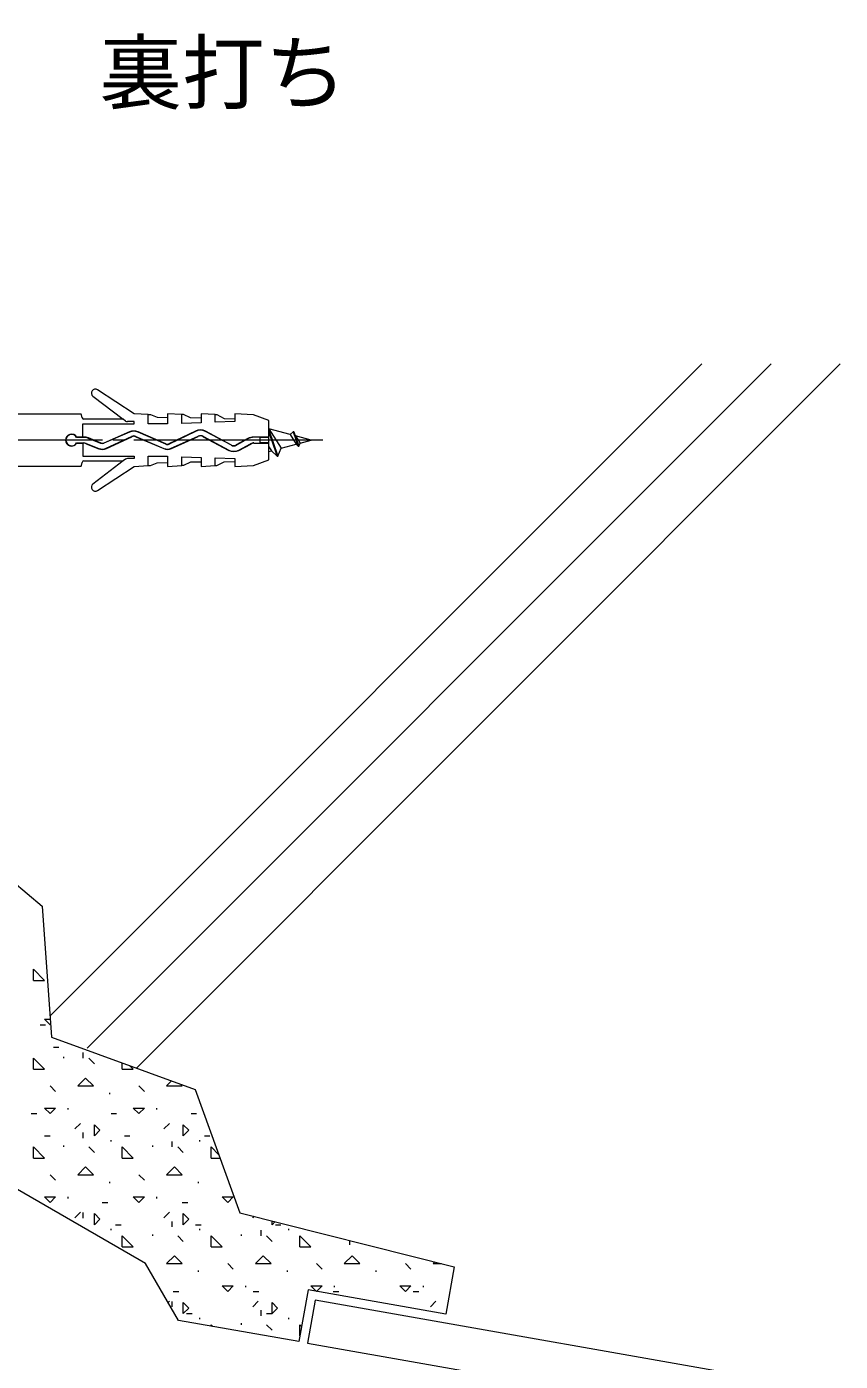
# Model space of a CAD drawing. Units: millimetres, scale not verified. Extents: x -742 to 742, y -525 to 525.
# Drawn here: x 246.8 to 401.9, y -171.2 to 83.1 of the extents above; entities that cross this region are included whole.
import ezdxf
from ezdxf.enums import TextEntityAlignment as Align

# ---------------------------------------------------------------- set-up
doc = ezdxf.new("R2010")
doc.units = ezdxf.units.MM
doc.header["$LTSCALE"] = 2
doc.linetypes.add('LONG_CHAIN', pattern=[21, 18, -1, 1, -1])
for name, color, linetype, lineweight in [('0-3_文字', 5, 'Continuous', 9), ('0-7_躯体', 7, 'Continuous', 9), ('0-8_実線', 7, 'Continuous', 9), ('0-C_部材(ﾋﾞｽ類)', 7, 'Continuous', 9), ('0-D_中心線', 2, 'LONG_CHAIN', 9)]:
    doc.layers.add(name, color=color, linetype=linetype, lineweight=lineweight)
doc.styles.add('ＭＳ ゴシック', font='')
doc.styles.get('ＭＳ ゴシック').set_extended_font_data('MS Gothic')

msp = doc.modelspace()

# ---------------------------------------------------------------- linework, layer by layer
at = {"layer": '0-7_躯体'}
for p, q in [((251.213, -105.467), (375.474, 18.794)), ((258.317, -111.562), (388.673, 18.794)), ((267.716, -115.362), (401.873, 18.794)), ((248.063, -98.659), (248.063, -96.543)), ((250.179, -98.659), (248.063, -96.543)), ((248.063, -98.659), (250.18, -98.659)), ((250.18, -106.068), (251.255, -106.068)), ((251.238, -107.126), (250.18, -106.068)), ((249.333, -107.126), (250.391, -107.126)), ((251.237, -107.127), (251.323, -107.041)), ((251.873, -111.359), (252.931, -111.359)), ((248.063, -115.593), (248.063, -113.476)), ((250.179, -115.593), (248.063, -113.476)), ((253.884, -113.476), (253.884, -113.212)), ((257.588, -113.476), (257.588, -112.418)), ((259.705, -114.534), (258.646, -113.476)), ((264.996, -115.593), (264.996, -114.373)), ((248.063, -115.593), (250.18, -115.593)), ((264.996, -115.593), (267.113, -115.593)), ((267.113, -115.593), (266.406, -114.886)), ((252.296, -119.826), (251.238, -118.768)), ((256.53, -118.767), (258.027, -117.271)), ((256.53, -118.768), (259.523, -118.768)), ((259.523, -118.768), (258.026, -117.271)), ((269.23, -119.826), (268.171, -118.768)), ((273.463, -118.767), (274.426, -117.805)), ((273.463, -118.768), (276.456, -118.768)), ((276.456, -118.768), (276.104, -118.415)), ((262.615, -120.355), (262.615, -120.091)), ((247.64, -124.059), (248.698, -124.059)), ((250.18, -123.001), (252.296, -123.001)), ((251.238, -124.059), (250.18, -123.001)), ((251.237, -124.06), (252.296, -123.002)), ((254.677, -123.266), (254.677, -123.001)), ((262.88, -124.059), (263.938, -124.059)), ((267.113, -123.001), (269.23, -123.001)), ((268.171, -124.059), (267.113, -123.001)), ((268.171, -124.06), (269.229, -123.002)), ((271.611, -123.266), (271.611, -123.001)), ((278.12, -124.059), (279.178, -124.059)), ((256, -126.97), (257.058, -125.912)), ((259.705, -128.293), (259.705, -126.176)), ((260.763, -127.234), (259.705, -126.176)), ((272.933, -126.97), (273.992, -125.912)), ((276.638, -128.293), (276.638, -126.176)), ((277.696, -127.234), (276.638, -126.176)), ((250.18, -128.293), (251.238, -128.293)), ((257.588, -128.716), (257.588, -127.658)), ((259.704, -128.293), (260.762, -127.235)), ((262.88, -129.351), (262.88, -129.087)), ((265.42, -128.293), (266.478, -128.293)), ((274.521, -130.409), (274.521, -129.351)), ((276.637, -128.293), (277.696, -127.235)), ((279.813, -129.351), (279.813, -129.087)), ((280.66, -128.293), (281.718, -128.293)), ((248.063, -132.526), (248.063, -130.409)), ((250.179, -132.526), (248.063, -130.409)), ((253.884, -130.409), (253.884, -130.145)), ((259.705, -131.468), (258.646, -130.409)), ((264.996, -132.526), (264.996, -130.409)), ((267.113, -132.526), (264.996, -130.409)), ((270.817, -130.409), (270.817, -130.145)), ((276.638, -131.468), (275.58, -130.409)), ((283.447, -131.927), (281.929, -130.409)), ((281.93, -132.526), (281.93, -130.409)), ((248.063, -132.526), (250.18, -132.526)), ((256.53, -135.701), (258.027, -134.204)), ((259.523, -135.701), (258.026, -134.204)), ((264.996, -132.526), (267.113, -132.526)), ((273.463, -135.701), (274.96, -134.204)), ((276.456, -135.701), (274.96, -134.204)), ((281.93, -132.526), (283.665, -132.526)), ((252.296, -136.759), (251.238, -135.701)), ((256.53, -135.701), (259.523, -135.701)), ((262.615, -137.289), (262.615, -137.024)), ((269.23, -136.759), (268.171, -135.701)), ((273.463, -135.701), (276.456, -135.701)), ((279.548, -137.289), (279.548, -137.024)), ((250.18, -139.934), (252.296, -139.934)), ((251.238, -140.993), (250.18, -139.934)), ((251.237, -140.993), (252.296, -139.935)), ((254.677, -140.199), (254.677, -139.934)), ((261.186, -140.993), (262.245, -140.993)), ((267.113, -139.934), (269.23, -139.934)), ((268.171, -140.993), (267.113, -139.934)), ((268.171, -140.993), (269.229, -139.935)), ((271.611, -140.199), (271.611, -139.934)), ((276.426, -140.993), (277.485, -140.993)), ((284.046, -139.934), (286.163, -139.934)), ((285.105, -140.993), (284.046, -139.934)), ((285.104, -140.993), (286.162, -139.935)), ((256, -143.904), (257.058, -142.845)), ((257.588, -143.956), (257.588, -142.898)), ((259.704, -145.227), (260.762, -144.168)), ((259.705, -145.226), (259.705, -143.109)), ((260.763, -144.168), (259.705, -143.109)), ((272.933, -143.904), (273.992, -142.845)), ((274.521, -145.649), (274.521, -144.591)), ((276.637, -145.227), (277.696, -144.168)), ((276.638, -145.226), (276.638, -143.109)), ((277.696, -144.168), (276.638, -143.109)), ((289.867, -143.904), (290.16, -143.611)), ((293.571, -145.226), (293.571, -144.473)), ((293.571, -145.227), (294.172, -144.625)), ((262.88, -146.284), (262.88, -146.02)), ((263.726, -145.226), (264.785, -145.226)), ((264.996, -149.459), (264.996, -147.343)), ((267.113, -149.459), (264.996, -147.343)), ((270.817, -147.343), (270.817, -147.078)), ((276.638, -148.401), (275.58, -147.343)), ((278.966, -145.226), (280.025, -145.226)), ((279.813, -146.284), (279.813, -146.02)), ((284.046, -149.459), (281.929, -147.343)), ((281.93, -149.459), (281.93, -147.343)), ((287.75, -147.343), (287.75, -147.078)), ((291.455, -147.343), (291.455, -146.284)), ((293.571, -148.401), (292.513, -147.343)), ((294.206, -145.226), (295.265, -145.226)), ((296.746, -146.284), (296.746, -146.02)), ((298.863, -149.459), (298.863, -147.343)), ((300.979, -149.459), (298.863, -147.343)), ((304.684, -147.343), (304.684, -147.284)), ((264.996, -149.459), (267.113, -149.459)), ((281.93, -149.459), (284.046, -149.459)), ((298.863, -149.459), (300.98, -149.459)), ((308.388, -149.036), (308.388, -148.221)), ((273.463, -152.634), (274.96, -151.137)), ((276.456, -152.634), (274.96, -151.138)), ((290.396, -152.634), (291.893, -151.137)), ((293.39, -152.634), (291.893, -151.138)), ((307.33, -152.634), (308.827, -151.137)), ((310.323, -152.634), (308.826, -151.138)), ((324.263, -152.634), (324.581, -152.316)), ((273.463, -152.634), (276.456, -152.634)), ((279.548, -154.222), (279.548, -153.957)), ((286.163, -153.693), (285.105, -152.634)), ((290.396, -152.634), (293.39, -152.634)), ((296.482, -154.222), (296.482, -153.957)), ((303.096, -153.693), (302.038, -152.634)), ((307.33, -152.634), (310.323, -152.634)), ((313.415, -154.222), (313.415, -153.957)), ((320.03, -153.693), (318.971, -152.634)), ((324.263, -152.634), (325.839, -152.634)), ((284.046, -156.868), (286.163, -156.868)), ((285.105, -157.926), (284.046, -156.868)), ((285.104, -157.927), (286.162, -156.868)), ((288.544, -157.132), (288.544, -156.868)), ((300.98, -156.868), (303.096, -156.868)), ((302.038, -157.926), (300.98, -156.868)), ((302.037, -157.927), (303.096, -156.868)), ((305.477, -157.132), (305.477, -156.868)), ((317.913, -156.868), (320.03, -156.868)), ((318.971, -157.926), (317.913, -156.868)), ((318.971, -157.927), (320.029, -156.868)), ((322.411, -157.132), (322.411, -156.868)), ((273.741, -160.029), (273.992, -159.779)), ((274.521, -160.889), (274.521, -159.831)), ((274.733, -157.926), (275.791, -157.926)), ((276.638, -162.159), (276.638, -160.043)), ((277.696, -161.101), (276.638, -160.043)), ((289.867, -160.837), (290.925, -159.779)), ((289.973, -157.926), (291.031, -157.926)), ((293.571, -162.159), (293.571, -160.043)), ((294.63, -161.101), (293.571, -160.043)), ((305.213, -157.926), (306.271, -157.926)), ((320.453, -157.926), (321.511, -157.926)), ((323.733, -160.837), (324.792, -159.779)), ((276.637, -162.16), (277.696, -161.102)), ((277.273, -162.159), (278.331, -162.159)), ((291.455, -162.583), (291.455, -161.524)), ((292.513, -162.159), (293.571, -162.159)), ((293.571, -162.16), (294.629, -161.102)), ((279.813, -163.218), (279.813, -162.953)), ((282.252, -164.598), (281.929, -164.276)), ((281.93, -164.541), (281.93, -164.276)), ((287.75, -164.276), (287.75, -164.012)), ((293.571, -165.334), (292.513, -164.276)), ((296.746, -163.218), (296.746, -162.953)), ((298.863, -166.393), (298.863, -164.276)), ((299.2, -164.614), (298.863, -164.276)), ((298.863, -166.393), (298.887, -166.393))]:
    msp.add_line(p, q, dxfattribs=at)
for points in [[(298.692, -167.497), (275.713, -163.445), (269.463, -152.62), (218.945, -123.453), (218.945, -81.787), (208.945, -81.787), (208.945, -60.953), (210.612, -60.953), (210.612, 266.547)], [(210.612, -50.12), (234.778, -50.12), (238.258, -74.877), (249.748, -84.518), (251.492, -109.458), (278.9, -119.433), (287.45, -142.925), (328.282, -153.252), (326.69, -162.28)], [(326.69, -162.28), (300.428, -157.649), (298.692, -167.497)]]:
    msp.add_lwpolyline(points, dxfattribs=at)
at = {"layer": '0-8_実線'}
msp.add_lwpolyline([(396.158, -176.221), (301.78, -159.58), (300.333, -167.786), (394.711, -184.428)], dxfattribs=at)
at = {"layer": '0-C_部材(ﾋﾞｽ類)'}
for p, q in [((265.617, 7.918), (265.186, 8.247)), ((266.392, 5.843), (261.472, 3.73)), ((266.415, 5.792), (261.494, 3.679)), ((273.287, 3.513), (268.01, 5.798)), ((273.309, 3.564), (268.032, 5.849)), ((278.946, 5.994), (273.91, 3.574)), ((278.956, 5.937), (273.934, 3.524)), ((285.801, 3.304), (280.854, 5.948)), ((285.827, 3.352), (280.88, 5.997)), ((292.942, 6.44), (295.283, 2.757)), ((292.942, 6.24), (294.694, 1.222)), ((292.942, 5.763), (294.528, 1.222)), ((297.045, 5.341), (298.134, 3.521)), ((297.57, 5.865), (298.523, 3.132)), ((297.736, 5.865), (298.689, 3.132)), ((257.642, 4.81), (256.292, 4.81)), ((256.292, 3.759), (257.642, 3.759)), ((257.642, 4.865), (256.324, 4.865)), ((256.324, 3.704), (257.642, 3.704)), ((258.135, 3.665), (260.552, 2.697)), ((258.159, 3.594), (260.533, 2.645)), ((260.964, 3.724), (258.546, 4.691)), ((260.943, 3.672), (258.563, 4.624)), ((261.954, 2.735), (266.8, 4.981)), ((261.978, 2.684), (266.824, 4.931)), ((267.589, 4.942), (272.919, 2.662)), ((267.61, 4.993), (272.941, 2.713)), ((274.363, 2.726), (279.47, 5.023)), ((274.386, 2.676), (279.493, 4.974)), ((280.442, 4.912), (285.313, 2.333)), ((280.471, 4.959), (285.339, 2.382)), ((288.928, 4.575), (286.732, 3.363)), ((288.955, 4.527), (286.759, 3.314)), ((287.204, 2.382), (289.482, 3.592)), ((287.229, 2.334), (289.508, 3.543)), ((290.104, 4.879), (290.104, 4.823)), ((292.942, 4.846), (290.104, 4.879)), ((290.104, 3.746), (290.104, 3.691)), ((290.104, 3.691), (292.942, 3.724)), ((298.04, 5.074), (298.919, 3.731)), ((265.617, 0.652), (265.186, 0.322)), ((292.942, 2.13), (293.477, 2.273))]:
    msp.add_line(p, q, dxfattribs=at)
for points in [[(260.298, -5.296), (267.294, -0.715), (269.961, -0.567), (269.961, 1.211), (273.664, 1.211), (273.664, -0.715), (276.361, -0.567), (276.361, 1.122), (280.035, 1.003), (280.035, -0.715), (282.731, -0.567), (282.731, 0.885), (286.435, 0.766), (286.435, -0.715), (290.002, -0.535), (292.942, 0.535), (292.942, 8.035), (290.002, 9.105), (286.435, 9.285), (286.435, 7.803), (282.731, 7.685), (282.731, 9.137), (280.035, 9.285), (280.035, 7.566), (276.361, 7.448), (276.361, 9.137), (273.664, 9.285), (273.664, 7.359), (269.961, 7.359), (269.961, 9.137), (267.294, 9.285), (260.298, 13.865)], [(259.41, 12.661), (265.186, 8.247), (257.703, 8.247)], [(257.366, 8.523), (257.289, 8.87), (257.229, 8.988), (257.229, 9.107), (257.17, 9.225), (257.17, 9.255), (213.275, 9.255)], [(257.524, 4.865), (257.524, 7.359), (267.294, 7.359), (267.294, 7.803), (266.039, 7.803)], [(269.961, 9.137), (270.375, 9.137), (271.649, 8.633), (273.664, 8.574)], [(280.035, 8.485), (278.02, 8.514), (276.687, 9.137), (276.361, 9.137)], [(282.731, 9.137), (283.027, 9.137), (284.42, 8.396), (286.435, 8.366)], [(292.942, 2.976), (293.477, 2.273), (294.528, 1.222), (294.694, 1.222), (295.283, 2.757), (298.134, 3.521), (298.523, 3.132), (298.689, 3.132), (298.919, 3.731), (300.985, 4.285), (298.04, 5.074), (297.736, 5.865), (297.57, 5.865), (297.045, 5.341), (292.942, 6.44)], [(257.524, 3.704), (257.524, 1.211), (267.294, 1.211), (267.294, 0.767), (266.039, 0.767)], [(292.942, 3.746), (291.314, 3.746), (291.314, 4.823), (292.942, 4.823)], [(213.275, -0.685), (257.17, -0.685), (257.17, -0.656), (257.229, -0.537), (257.229, -0.419), (257.289, -0.3), (257.366, 0.047)], [(257.703, 0.322), (265.186, 0.322), (259.41, -4.091)], [(280.035, 0.085), (278.02, 0.055), (276.687, -0.567), (276.361, -0.567)], [(282.731, -0.567), (283.027, -0.567), (284.42, 0.174), (286.435, 0.203)], [(269.961, -0.567), (270.375, -0.567), (271.649, -0.063), (273.664, -0.004)]]:
    msp.add_lwpolyline(points, dxfattribs=at)
for centre, radius, start, end in [((259.864, 13.255), 0.748, 54.60963, 232.61817), ((257.703, 8.592), 0.344, 191.62481, 270), ((266.039, 8.636), 0.833, 239.57286, 270), ((255.344, 4.285), 1.139, 30.64443, 329.35557), ((255.344, 4.285), 1.084, 28.99242, 331.00758), ((267.219, 3.971), 2.046, 66.58818, 113.8287), ((267.219, 3.971), 1.991, 66.58818, 113.8287), ((279.915, 4.192), 2.046, 61.85949, 118.27499), ((279.915, 4.192), 1.991, 61.85925, 118.78795), ((279.915, 4.133), 0.995, 56.07565, 116.59167), ((257.642, 2.432), 2.433, 68.19323, 90), ((257.642, 2.432), 2.378, 67.19074, 90), ((257.642, 2.432), 1.327, 68.19323, 90), ((257.642, 2.432), 1.272, 65.97512, 90), ((261.21, 4.34), 1.825, 248.2146, 294.87271), ((261.21, 4.34), 1.77, 248.17187, 294.87271), ((261.21, 4.34), 0.719, 248.20137, 293.23665), ((261.21, 4.34), 0.664, 248.19323, 293.23665), ((267.219, 4.078), 0.995, 66.84042, 114.87271), ((267.219, 4.078), 0.94, 66.84042, 114.87271), ((273.637, 4.34), 1.825, 246.84042, 294.22194), ((273.637, 4.34), 1.77, 246.84042, 294.22194), ((273.598, 4.222), 0.774, 246.27812, 295.66734), ((273.598, 4.222), 0.719, 246.27812, 295.66734), ((279.915, 4.133), 0.94, 55.90086, 116.66039), ((286.271, 4.181), 0.995, 241.87656, 299.41932), ((286.271, 4.181), 0.94, 241.87656, 299.43109), ((290.104, 2.446), 2.433, 90, 118.91198), ((290.104, 2.446), 2.378, 90, 118.91197), ((290.104, 2.419), 1.327, 90, 117.95156), ((290.104, 2.419), 1.272, 90, 117.95156), ((257.703, -0.022), 0.344, 90, 168.37519), ((266.039, -0.067), 0.833, 90, 120.42714), ((286.27, 4.141), 2.046, 242.09899, 297.95156), ((286.27, 4.141), 1.991, 242.09899, 297.95156), ((259.864, -4.686), 0.748, 127.38183, 305.39037)]:
    msp.add_arc(centre, radius, start, end, dxfattribs=at)
at = {"layer": '0-D_中心線'}
msp.add_line((303.225, 4.285), (190.334, 4.285), dxfattribs=at)

# ---------------------------------------------------------------- texts
at = {"layer": '0-3_文字', "color": 7, "style": 'ＭＳ ゴシック'}
msp.add_text('裏打ち', height=11.54, dxfattribs=at).set_placement((260.65, 65.065), align=Align.BOTTOM_LEFT)

doc.saveas('drawing.dxf')
